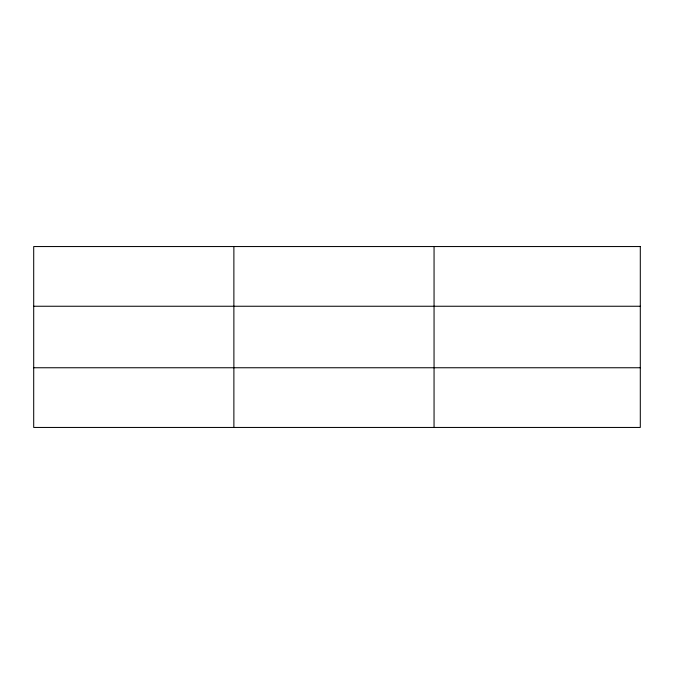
<?xml version="1.0" encoding="UTF-8"?>
<svg xmlns="http://www.w3.org/2000/svg" width="674" height="674" viewBox="0 0 674 674"><rect width="100%" height="100%" fill="white"/><g stroke="black" fill="none" stroke-linecap="round" stroke-linejoin="round"><path stroke-width="1.01" d="M233.878 246.549L233.878 427.451M434.056 246.549L434.056 427.451M33.7 306.249L640.3 306.249M33.7 367.751L640.3 367.751M640.3 246.549L640.3 427.451L33.7 427.451L33.7 246.549L640.3 246.549"/></g></svg>
